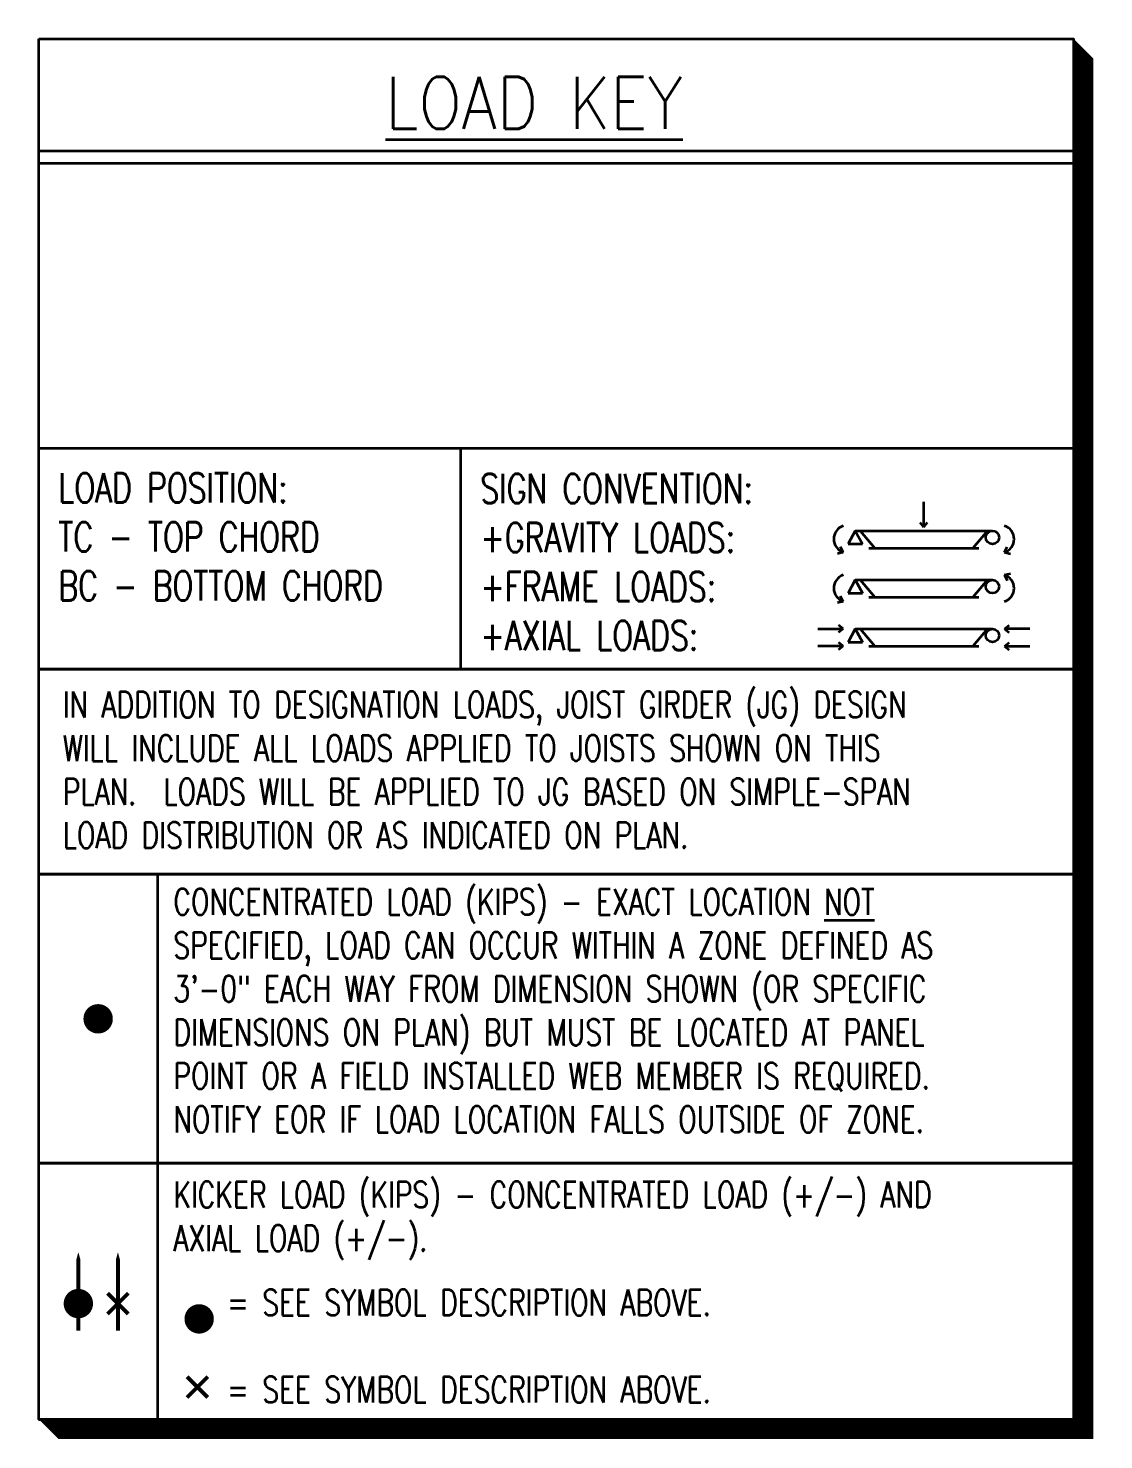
# Model space of a CAD drawing. Extents: x -14553 to 17595, y -13361 to 12610.
# Drawn here: x 16936 to 17595, y -8 to 857 of the extents above; entities that cross this region are included whole.
import ezdxf
from ezdxf.enums import TextEntityAlignment as Align

# ---------------------------------------------------------------- set-up
doc = ezdxf.new("R2010")
doc.units = 0
doc.header["$LTSCALE"] = 0.5
doc.header["$MEASUREMENT"] = 0
doc.layers.add('Load-Key', color=140, linetype='CONTINUOUS', lineweight=35)
doc.styles.add('NORMAL', font='simplex.shx', dxfattribs={"width": 0.75})

# ---------------------------------------------------------------- blocks, each defined once
blk = doc.blocks.new('LOAD KEY HEADER')
at = {"layer": 'Load-Key'}
for p, q in [((0, -0.3577), (3.305, -0.3577)), ((0, -0.3971), (3.305, -0.3971)), ((0, -1.3065), (3.305, -1.3065)), ((1.3476, -2.0124), (1.3476, -1.3065)), ((2.8268, -1.5586), (2.8268, -1.478)), ((2.6078, -1.5706), (2.5849, -1.6126)), ((2.6078, -1.5706), (3.0457, -1.5706)), ((2.6078, -1.5706), (2.6308, -1.6126)), ((2.6238, -1.5706), (2.6704, -1.6258)), ((2.8268, -1.5586), (2.8149, -1.5439)), ((2.8268, -1.5586), (2.8386, -1.5439)), ((3.0297, -1.5706), (2.9832, -1.6258)), ((2.5849, -1.6126), (2.6308, -1.6126)), ((2.5689, -1.6392), (2.5504, -1.6435)), ((2.5689, -1.6392), (2.5608, -1.6221)), ((2.6511, -1.6258), (3.0024, -1.6258)), ((3.0847, -1.6392), (3.0928, -1.6221)), ((3.0847, -1.6392), (3.1031, -1.6435)), ((3.0847, -1.7115), (3.1031, -1.7072)), ((3.0847, -1.7115), (3.0928, -1.7286)), ((2.6078, -1.7275), (2.5849, -1.7696)), ((2.6078, -1.7275), (3.0457, -1.7275)), ((2.6078, -1.7275), (2.6308, -1.7696)), ((2.6238, -1.7275), (2.6704, -1.7828)), ((3.0297, -1.7275), (2.9832, -1.7828)), ((2.5689, -1.7961), (2.5504, -1.8004)), ((2.5689, -1.7961), (2.5608, -1.779)), ((2.5849, -1.7696), (2.6308, -1.7696)), ((2.6511, -1.7828), (3.0024, -1.7828)), ((2.4883, -1.8836), (2.5689, -1.8836)), ((2.5689, -1.8836), (2.5541, -1.8717)), ((2.5689, -1.8836), (2.5541, -1.8955)), ((2.6078, -1.8836), (2.5849, -1.9257)), ((2.6078, -1.8836), (3.0457, -1.8836)), ((2.6078, -1.8836), (2.6308, -1.9257)), ((2.6238, -1.8836), (2.6704, -1.9389)), ((3.0297, -1.8836), (2.9832, -1.9389)), ((3.0847, -1.8836), (3.0994, -1.8717)), ((3.1653, -1.8836), (3.0847, -1.8836)), ((3.0847, -1.8836), (3.0994, -1.8955)), ((2.5689, -1.9389), (2.5541, -1.927)), ((2.5849, -1.9257), (2.6308, -1.9257)), ((3.0847, -1.9389), (3.0994, -1.927)), ((2.5689, -1.9389), (2.4883, -1.9389)), ((2.5689, -1.9389), (2.5541, -1.9507)), ((2.6511, -1.9389), (3.0024, -1.9389)), ((3.0847, -1.9389), (3.1653, -1.9389)), ((3.0847, -1.9389), (3.0994, -1.9507)), ((0, -2.0124), (3.305, -2.0124))]:
    blk.add_line(p, q, dxfattribs=at)
blk.add_lwpolyline([(0, 0), (3.305, 0), (3.305, -2.0124), (0, -2.0124)], close=True, dxfattribs=at)
blk.add_lwpolyline([(3.305, 0, 0, 0.0676, 0), (3.3363, -0.0754, 0.0625, 0.0625, 0), (3.3363, -2.0124, 0, 0, 0), (3.305, -2.0124, 0, 0, 0)], format="xyseb", dxfattribs=at)
for centre in [(3.0457, -1.5917), (3.0457, -1.7487), (3.0457, -1.9048)]:
    blk.add_circle(centre, 0.0212, dxfattribs=at)
for centre, start, end in [((2.584, -1.5969), 109.6518, 250.3482), ((3.0696, -1.5969), 289.6518, 70.3482), ((2.584, -1.7538), 109.6518, 250.3482), ((3.0696, -1.7538), 289.6518, 70.3482)]:
    blk.add_arc(centre, 0.045, start, end, dxfattribs=at)
at = {"layer": 'Load-Key', "style": 'NORMAL', "width": 0.875}
blk.add_text('%%ULOAD KEY', height=0.166666, dxfattribs=at).set_placement((1.5818, -0.2045), align=Align.MIDDLE_CENTER)
at = {"layer": 'Load-Key', "char_height": 0.09375, "attachment_point": 4, "style": 'NORMAL'}
for s, width, insert in [('LOAD POSITION:\\PTC - TOP CHORD\\PBC - BOTTOM CHORD', 1.222648, (0.0625, -1.5898)), ('SIGN CONVENTION:\\P+GRAVITY LOADS:\\P+FRAME LOADS:\\P+AXIAL LOADS:', 1.005164, (1.4101, -1.6701))]:
    blk.add_mtext_dynamic_manual_height_columns(s, width=width, gutter_width=45, heights=[0], dxfattribs=dict(at, insert=insert))
blk = doc.blocks.new('GIRDER NO NT')
at = {"layer": 'Load-Key'}
blk.add_lwpolyline([(0, 0), (3.305, 0), (3.305, -0.6546), (0, -0.6546)], close=True, dxfattribs=at)
blk.add_lwpolyline([(3.305, 0, 0, 0, 0), (3.3363, 0, 0.0625, 0.0625, 0), (3.3363, -0.6546, 0, 0, 0), (3.305, -0.6546, 0, 0, 0)], format="xyseb", dxfattribs=at)
at = {"layer": 'Load-Key', "insert": (0.0764, -0.0712), "char_height": 0.0833333, "attachment_point": 1, "style": 'NORMAL'}
blk.add_mtext_dynamic_manual_height_columns('IN ADDITION TO DESIGNATION LOADS, JOIST GIRDER (JG) DESIGN WILL INCLUDE ALL LOADS APPLIED TO JOISTS SHOWN ON THIS PLAN.  LOADS WILL BE APPLIED TO JG BASED ON SIMPLE-SPAN LOAD DISTRIBUTION OR AS INDICATED ON PLAN.', width=3.121082, gutter_width=45, heights=[0], dxfattribs=at)
blk = doc.blocks.new('C3_CZ_KICKER')
at = {"layer": 'Load-Key'}
for p, q in [((0.379, 0), (0.379, -0.9226)), ((0, -0.9226), (3.305, -0.9226))]:
    blk.add_line(p, q, dxfattribs=at)
blk.add_lwpolyline([(0, 0), (3.305, 0), (3.305, -0.9226), (0, -0.9226)], close=True, dxfattribs=at)
blk.add_lwpolyline([(3.305, 0, 0, 0, 0), (3.3363, 0, 0.0625, 0.0625, 0), (3.3363, -0.9226, 0, 0, 0), (3.305, -0.9226, 0, 0, 0)], format="xyseb", dxfattribs=at)
at = {"layer": 'Load-Key', "color": 2, "const_width": 0.0469}
blk.add_lwpolyline([(0.1661, -0.4613, 1), (0.213, -0.4613, 1)], format="xyb", close=True, dxfattribs=at)
at = {"layer": 'Load-Key', "insert": (0.4298, -0.046), "char_height": 0.0833333, "attachment_point": 1, "style": 'NORMAL'}
blk.add_mtext_dynamic_manual_height_columns('CONCENTRATED LOAD (KIPS) - EXACT LOCATION {\\LNOT} SPECIFIED, LOAD CAN OCCUR WITHIN A ZONE DEFINED AS 3\'-0" EACH WAY FROM DIMENSION SHOWN (OR SPECIFIC DIMENSIONS ON PLAN) BUT MUST BE LOCATED AT PANEL POINT OR A FIELD INSTALLED WEB MEMBER IS REQUIRED.  NOTIFY EOR IF LOAD LOCATION FALLS OUTSIDE OF ZONE.', width=2.818082, gutter_width=45, heights=[0], dxfattribs=at)
blk = doc.blocks.new('SHADOW BOTTOM')
at = {"layer": 'Load-Key'}
blk.add_lwpolyline([(0, 0, 0, 0.0676, 0), (0.0754, -0.0313, 0.0625, 0.0625, 0), (3.3675, -0.0313, 0, 0, 0), (3.3675, 0, 0, 0, 0)], format="xyseb", dxfattribs=at)

msp = doc.modelspace()

# ---------------------------------------------------------------- linework, layer by layer
at = {"layer": 'Load-Key'}
for p, q in [((17014.82336, 161.46499), (17014.82336, 4.52413)), ((16942.04813, 4.52413), (17576.61354, 4.52413))]:
    msp.add_line(p, q, dxfattribs=at)
msp.add_lwpolyline([(17576.61354, 161.46499, 0, 0, 0), (17582.61354, 161.46499, 12, 12, 0), (17582.61354, 4.52413, 0, 0, 0), (17576.61354, 4.52413, 0, 0, 0)], format="xyseb", dxfattribs=at)
msp.add_lwpolyline([(16942.04813, 161.46499), (17576.61354, 161.46499), (17576.61354, 4.52413), (16942.04813, 4.52413)], close=True, dxfattribs=at)
at = {"layer": 'Load-Key', "color": 2}
for points in [[(16966.30654, 106.99456, 0, 9, 0), (16966.30654, 90.49456, 2.4, 2.4, 0), (16966.30654, 58.99456, 2.4, 2.4, 0)], [(16990.56495, 106.99456, 0, 9, 0), (16990.56495, 90.49456, 2.4, 2.4, 0), (16990.56495, 58.99456, 2.4, 2.4, 0)]]:
    msp.add_lwpolyline(points, format="xyseb", dxfattribs=at)
at = {"layer": 'Load-Key', "color": 2, "const_width": 9}
for points in [[(16966.30654, 70.99456, 1), (16966.30654, 79.99456, 1)], [(17035.88706, 66.12124, 1), (17044.88706, 66.12124, 1)]]:
    msp.add_lwpolyline(points, format="xyb", close=True, dxfattribs=at)
at = {"layer": 'Load-Key', "color": 2, "const_width": 2.4}
for points in [[(16996.92891, 69.1306), (16984.20099, 81.85852)], [(16984.20099, 69.1306), (16996.92891, 81.85852)], [(17032.97036, 17.95431), (17045.69828, 30.68223)], [(17032.97036, 30.68223), (17045.69828, 17.95431)]]:
    msp.add_lwpolyline(points, dxfattribs=at)

# ---------------------------------------------------------------- block references
at = {"layer": 'Load-Key', "xscale": 192, "yscale": 192, "zscale": 192}
for name, p in [('LOAD KEY HEADER', (16942.04813, 850.66631)), ('GIRDER NO NT', (16942.04813, 464.27748)), ('C3_CZ_KICKER', (16942.04813, 338.60296)), ('SHADOW BOTTOM', (16942.04813, 4.52413))]:
    msp.add_blockref(name, p, dxfattribs=at)

# ---------------------------------------------------------------- texts
at = {"layer": 'Load-Key', "insert": (17024.56639, 150.30292), "char_height": 16, "attachment_point": 1, "style": 'NORMAL'}
msp.add_mtext_dynamic_manual_height_columns('KICKER LOAD (KIPS) - CONCENTRATED LOAD (+/-) AND AXIAL LOAD (+/-).\\P{\\H0.48x;    \\P}    = SEE SYMBOL DESCRIPTION ABOVE.\\P{\\H0.48x; }\\P    = SEE SYMBOL DESCRIPTION ABOVE. ', width=529.1684962, gutter_width=8640, heights=[0], dxfattribs=at)

doc.saveas('drawing.dxf')
